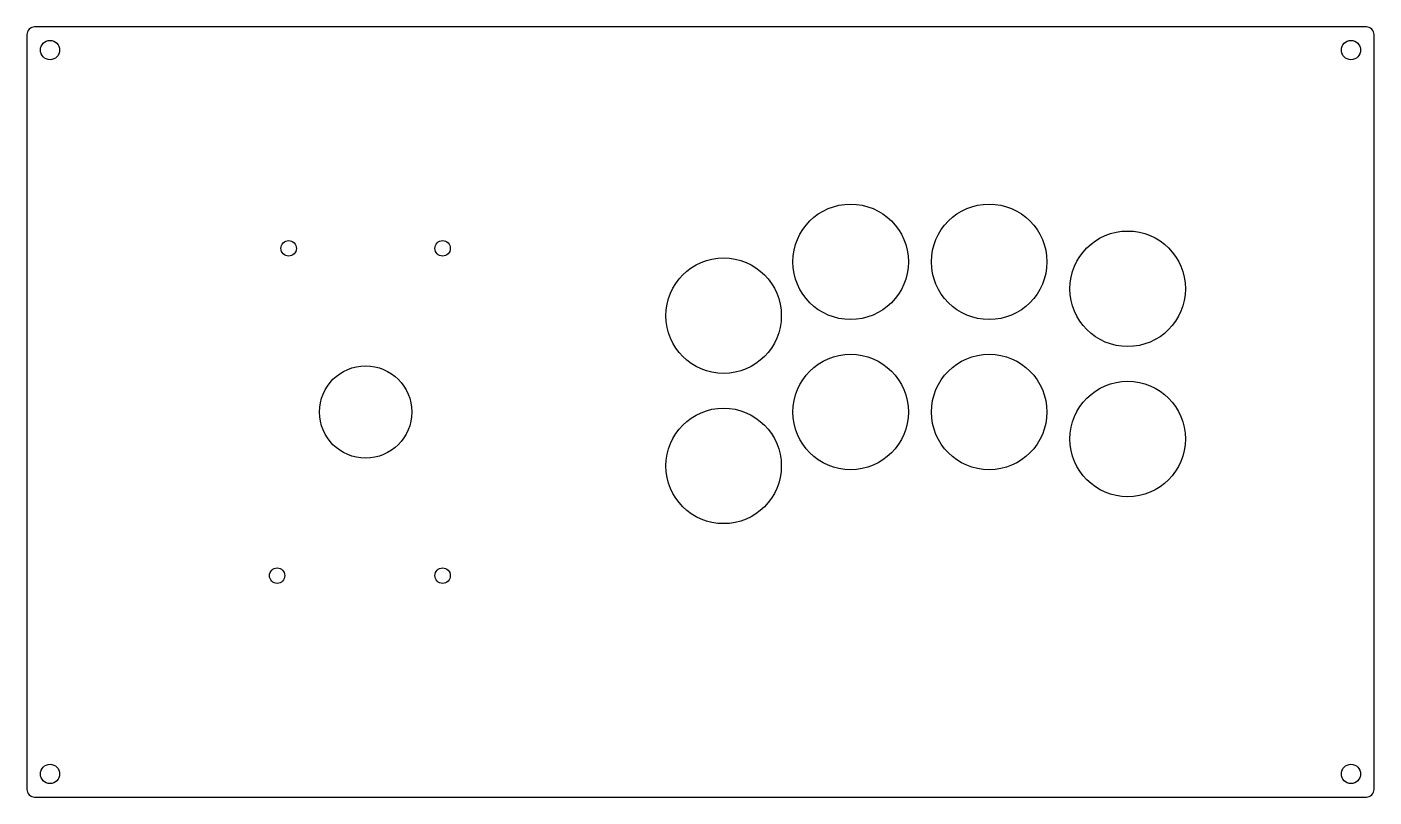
# Model space of a CAD drawing. Header units: millimetres. Extents: x -175 to 175, y -100 to 100.
import ezdxf

# ---------------------------------------------------------------- set-up
doc = ezdxf.new("R2010")
doc.units = ezdxf.units.MM
doc.layers.get('0').update_dxf_attribs({"linetype": 'CONTINUOUS'})

msp = doc.modelspace()

# ---------------------------------------------------------------- linework, layer by layer
msp.add_lwpolyline([(-173, -100), (173, -100, 0.414214), (175, -98), (175, 98, 0.414214), (173, 100), (-173, 100, 0.414214), (-175, 98), (-175, -98, 0.414214)], format="xyb", close=True)
for centre, radius in [((-169, 94), 2.5), ((169, 94), 2.5), ((39, 39), 15), ((75, 39), 15), ((111, 32), 15), ((-107, 42.5), 2), ((-67, 42.5), 2), ((6, 25), 15), ((39, 0), 15), ((75, 0), 15), ((-87, 0), 12), ((111, -7), 15), ((6, -14), 15), ((-110, -42.5), 2), ((-67, -42.5), 2), ((-169, -94), 2.5), ((169, -94), 2.5)]:
    msp.add_circle(centre, radius)

doc.saveas('drawing.dxf')
